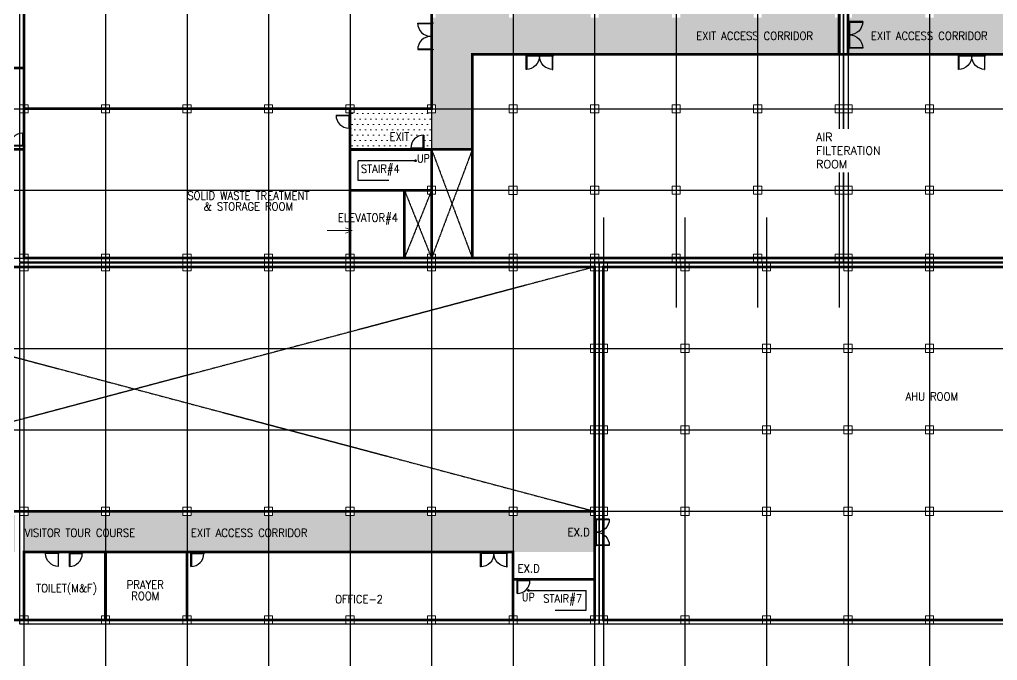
# Model space of a CAD drawing. Header units: millimetres. Extents: x -232466 to 860779, y -177975 to 311634.
# Drawn here: x 697444 to 769418, y 43072 to 90276 of the extents above; entities that cross this region are included whole.
import ezdxf
from ezdxf.enums import TextEntityAlignment as Align

# ---------------------------------------------------------------- set-up
doc = ezdxf.new("R2010")
doc.units = ezdxf.units.MM
doc.linetypes.add('AXES', pattern=[50.8, 31.75, -6.35, 6.35, -6.35])
doc.linetypes.add('CENTER', pattern=[2, 1.25, -0.25, 0.25, -0.25])
for name, color, linetype, lineweight in [('0 외형선', 3, 'Continuous', 25), ('COLUMN', 2, 'Continuous', 9), ('TEXT', 7, 'Continuous', 15), ('WALL', 7, 'Continuous', 9)]:
    doc.layers.add(name, color=color, linetype=linetype, lineweight=lineweight)
for name, color, linetype in [('Center Line', 1, 'CENTER'), ('DOOR', 4, 'Continuous'), ('G', 3, 'Continuous'), ('LED', 7, 'Continuous')]:
    doc.layers.add(name, color=color, linetype=linetype)
doc.styles.add('RomanS', font='romans.shx')
pattern_1 = [(0, (-105792.92, -3924.74), (198.4375, 396.875), [0, -396.875])]

# ---------------------------------------------------------------- blocks, each defined once
blk = doc.blocks.new('column600')
at = {"layer": 'COLUMN', "linetype": 'Continuous'}
blk.add_lwpolyline([(-300, -300), (300, -300), (300, 300), (-300, 300)], close=True, dxfattribs=at)
blk = doc.blocks.new('SD1')
at = {"color": 8}
for p, q in [((-55, 200), (-975, 200)), ((-955, 155), (-45, 155))]:
    blk.add_line(p, q, dxfattribs=at)
for points in [[(-25, 1150), (-25, 200), (-55, 200), (-55, 1150)], [(-1000, 180), (-1000, 200), (-975, 200), (-975, 155), (-955, 155), (-955, 95), (-975, 50), (-1000, 50), (-1000, 70)], [(0, 180), (0, 200), (-25, 200), (-25, 155), (-45, 155), (-45, 95), (-25, 50), (0, 50), (0, 70)]]:
    blk.add_lwpolyline(points)
blk.add_arc((-25, 200), 950, 90, 180)
blk = doc.blocks.new('D2000')
at = {"color": 8}
for p, q in [((-45, -45), (-45, -1955)), ((0, -1935), (0, -65))]:
    blk.add_line(p, q, dxfattribs=at)
for points in [[(-25, 0), (0, 0), (0, -25), (-45, -25), (-45, -45), (-105, -45), (-150, -25), (-150, 0), (-130, 0)], [(975, -25), (0, -25), (0, -65), (975, -65), (975, -25)], [(-25, -2000), (0, -2000), (0, -1975), (-45, -1975), (-45, -1955), (-105, -1955), (-150, -1975), (-150, -2000), (-130, -2000)], [(975, -1975), (0, -1975), (0, -1935), (975, -1935), (975, -1975)]]:
    blk.add_lwpolyline(points)
at = {"ltscale": 0.2}
for centre, start, end in [((0, -25), 270, 0), ((0, -1975), 0, 90)]:
    blk.add_arc(centre, 975, start, end, dxfattribs=at)

msp = doc.modelspace()

# ---------------------------------------------------------------- hatches: boundary and pattern name
at = {"layer": 'WALL'}
h = msp.add_hatch(dxfattribs=at)
h.set_pattern_fill('DOTS', color=0, scale=250)
h.set_pattern_definition(pattern_1)
h.paths.add_polyline_path([(727769.3, 90706.9), (733769.4, 90705.3), (734069.3, 90705.4), (734069.3, 90406.1), (733769.4, 90406.1), (733769.4, 90706.9), (734069.3, 90705.4), (734781.8, 90705.5), (736691.9, 90705.7), (739469.3, 90706.1), (739469.3, 90406.1), (739769.4, 90406.1), (739769.4, 87706.9), (736672.2, 87706.9), (734744, 87706.9), (733769.4, 87706.9), (733769.4, 90406.1), (734069.3, 90406.1), (734069.3, 90706.9), (734781.5, 90705.5), (734069.3, 90705.4), (733769.4, 90705.3), (727769.3, 90704.5)])
h.paths.add_polyline_path([(779419.4, 90706.9), (779419.4, 97706.9), (782119.3, 97706.9), (782119.3, 97406.1), (782419.3, 97406.1), (782419.3, 91006.1), (782119.3, 91006.1), (782119.3, 90706.9)])
h.paths.add_polyline_path([(779419.4, 97706.9), (779419.4, 104706.9), (782119.3, 104706.9), (782119.3, 104406.1), (782419.4, 104406.1), (782419.4, 101448), (782419.4, 100538), (782419.4, 98006.1), (782119.3, 98006.1), (782119.3, 97706.9)])
h.paths.add_polyline_path([(745769.4, 87707), (745769.4, 90406.1), (746069.3, 90406.1), (746069.3, 90706.9), (746552.7, 90706.9), (748463.4, 90706.9), (751469.3, 90706.9), (751469.3, 90406.1), (751769.4, 90406.1), (751769.4, 87707)])
h.paths.add_polyline_path([(739769.4, 87706.9), (739769.4, 90406.1), (740069.3, 90406.1), (740069.3, 90706.9), (745469.3, 90706.9), (745469.3, 90406.1), (745769.4, 90406.1), (745769.4, 87707)])
h.paths.add_polyline_path([(758419.4, 87707), (758419.4, 90406.1), (758719.3, 90406.1), (758719.3, 90706.9), (759202.7, 90706.9), (761113.4, 90706.9), (764119.3, 90706.9), (764119.3, 90406.1), (764419.4, 90406.1), (764419.4, 87707), (761122.2, 87707), (759194, 87707)])
h.paths.add_polyline_path([(770419.4, 87707), (770419.4, 90406.1), (770719.3, 90406.1), (770719.3, 90706.9), (776119.3, 90706.9), (776119.3, 90406.1), (776419.4, 90406.1), (776419.4, 87707)])
h.paths.add_polyline_path([(751769.4, 87707), (751769.4, 90406.1), (752069.3, 90406.1), (752069.3, 90706.8), (757469.3, 90706.9), (757469.3, 90406.1), (757769.4, 90406.1), (757769.4, 87707)])
h.paths.add_polyline_path([(776419.4, 87707), (776419.4, 90406.1), (776719.3, 90406.1), (776719.3, 90706.9), (778095.9, 90706.9), (779005.9, 90706.9), (782119.3, 90706.9), (782119.3, 90406.1), (782419.3, 90406.1), (782419.4, 87707), (781665.9, 87707), (780755.9, 87707), (776419.4, 87707)])
h.paths.add_polyline_path([(764419.4, 87707), (764419.4, 90406.1), (764719.3, 90406.1), (764719.3, 90706.9), (770119.3, 90706.9), (770119.3, 90406.1), (770419.4, 90406.1), (770419.4, 87707)])
h.paths.add_polyline_path([(780269.3, 103629.4), (780269.3, 102729.4), (790181.3, 102729.4), (790181.3, 103629.4)], flags=24)
h.paths.add_polyline_path([(754829.2, 89539.4), (754829.2, 88639.4), (764741.2, 88639.4), (764741.2, 89539.4)], flags=24)
h.paths.add_polyline_path([(730439.6, 82103.3), (730439.6, 81203.3), (732359.6, 81203.3), (732359.6, 82103.3)], flags=24)
h.paths.add_polyline_path([(730769.4, 87706.9), (733769.4, 87706.9), (733769.4, 90406.1), (733469.3, 90406.1), (733469.3, 90705.3), (728069.3, 90704.6), (728069.3, 90406.1), (727770.3, 90406.1), (727770.3, 89992.2), (727770.4, 88082.2), (727770.6, 84006.1), (728069.3, 84006.1), (728069.3, 83706.9), (730769.4, 83706.9)])
h.paths.add_polyline_path([(733770.6, 83406.1), (733770.3, 80706.9), (733769.4, 80706.9), (733769.4, 83406.1)])
h.paths.add_polyline_path([(727770.8, 80706.9), (727770.6, 83406.1), (728069.3, 83406.1), (728069.3, 83706.9), (730769.4, 83706.9), (730769.4, 80706.9)])
h = msp.add_hatch(dxfattribs=at)
h.set_pattern_fill('DOTS', color=0, scale=250)
h.paths.add_polyline_path([(721769.4, 83406.1), (722069.3, 83406.1), (722069.3, 83706.9), (727469.3, 83706.9), (727469.3, 83406.1), (727769.4, 83406.1), (727769.4, 80706), (727167.7, 80706), (727167.7, 80706), (727167.7, 80766), (727187.7, 80766), (727187.7, 80811), (727187.7, 81761, 0.4142136), (726237.7, 80811), (726237.7, 80766), (726257.7, 80766), (726257.7, 80706), (726257.7, 80706), (721769.4, 80706), (721769.4, 82295.6), (721769.4, 83205.6)])
h.paths.add_polyline_path([(724505.4, 82103.3), (724505.4, 81203.3), (726290.4, 81203.3), (726290.4, 82103.3)], flags=24)
h = msp.add_hatch(dxfattribs=at)
h.set_pattern_fill('DOTS', color=0, scale=250)
h.set_pattern_definition(pattern_1)
h.paths.add_polyline_path([(672119.4, 51056.9), (672119.4, 53756.1), (672419.3, 53756.1), (672419.3, 54056.9), (678819.3, 54056.9), (678819.3, 53756.1), (679119.4, 53756.1), (679119.4, 51056.9)])
h.paths.add_polyline_path([(691119.4, 51056.9), (691119.4, 53756.1), (691419.3, 53756.1), (691419.3, 54056.9), (696819.3, 54056.9), (696819.3, 53756.1), (697119.4, 53756.1), (697119.4, 51056.9), (696661.9, 51056.9), (694751.9, 51056.9)])
h.paths.add_polyline_path([(703769.4, 51056.9), (703769.4, 53756.1), (704069.3, 53756.1), (704069.3, 54056.9), (709469.3, 54056.9), (709469.3, 53756.1), (709769.4, 53756.1), (709769.4, 51056.9)])
h.paths.add_polyline_path([(685119.4, 51056.9), (685119.4, 53756.1), (685419.3, 53756.1), (685419.3, 54056.9), (690819.3, 54056.9), (690819.3, 53756.1), (691119.4, 53756.1), (691119.4, 51056.9)])
h.paths.add_polyline_path([(721769.4, 51056.9), (721769.4, 53756.1), (722069.3, 53756.1), (722069.3, 54056.9), (727469.3, 54056.9), (727469.3, 53756.1), (727769.4, 53756.1), (727769.4, 51056.9)])
h.paths.add_polyline_path([(709769.4, 51056.9), (709769.4, 53756.1), (710069.3, 53756.1), (710069.3, 54056.9), (715469.3, 54056.9), (715469.3, 53756.1), (715769.4, 53756.1), (715769.4, 51056.9), (710992.9, 51056.9), (710082.1, 51056.9), (709769.4, 51056.9)])
h.paths.add_polyline_path([(727769.4, 51056.9), (727769.4, 53756.1), (728069.3, 53756.1), (728069.3, 54056.9), (733469.3, 54056.9), (733469.3, 53756.1), (733769.4, 53756.1), (733769.4, 51056.9), (733311.8, 51056.9), (731401.8, 51056.9)])
h.paths.add_polyline_path([(679119.4, 51056.9), (679119.4, 53756.1), (679419.3, 53756.1), (679419.3, 54056.9), (684819.3, 54056.9), (684819.3, 53756.1), (685119.4, 53756.1), (685119.4, 51056.9), (680343, 51056.9), (679432.1, 51056.9)])
h.paths.add_polyline_path([(697769.4, 51056.9), (697769.4, 53756.1), (698069.3, 53756.1), (698069.3, 54056.9), (703469.3, 54056.9), (703469.3, 53756.1), (703769.4, 53756.1), (703769.4, 51056.9), (702042.4, 51056.9), (701132.4, 51056.9), (700288.9, 51056.9), (699378.9, 51056.9), (697769.4, 51056.9)])
h.paths.add_polyline_path([(715769.4, 51056.9), (715769.4, 53756.1), (716069.3, 53756.1), (716069.3, 54056.9), (721469.3, 54056.9), (721469.3, 53756.1), (721769.4, 53756.1), (721769.4, 51056.9)])
h.paths.add_polyline_path([(733769.4, 51056.9), (733769.4, 53756.1), (734069.3, 53756.1), (734069.3, 54056.9), (739469.3, 54056.9), (739469.3, 53756.1), (739769.4, 53756.1), (739769.4, 53468.4), (739769.4, 51555.8), (739769.4, 51056.9)])
h.paths.add_polyline_path([(737638, 52972.3), (737638, 52072.3), (739558, 52072.3), (739558, 52972.3)], flags=24)
h.paths.add_polyline_path([(710002.6, 52940.4), (710002.6, 52040.4), (719914.6, 52040.4), (719914.6, 52940.4)], flags=24)
h.paths.add_polyline_path([(697707, 52940.4), (697707, 52040.4), (707214, 52040.4), (707214, 52940.4)], flags=24)

# ---------------------------------------------------------------- linework, layer by layer
for p, q in [((726593.3, 79876.3), (722354.1, 79876.3)), ((722354.1, 78431.3), (722354.1, 79876.3)), ((724613.3, 78431.3), (722354.1, 78431.3)), ((734897.1, 48225), (739136.3, 48225)), ((739136.3, 46780), (739136.3, 48225)), ((736877.1, 46780), (739136.3, 46780))]:
    msp.add_line(p, q)
at = {"linetype": 'Continuous'}
for points in [[(697469.3, 112006.1), (758069.3, 112006.1), (758069.3, 72406.1), (697469.3, 72406.1)], [(758119.3, 112006.1), (790719.3, 112006.1), (790719.3, 72406.1), (758119.3, 72406.1)]]:
    msp.add_lwpolyline(points, close=True, dxfattribs=at)
for points in [[(724613.3, 78431.3, 0, 160, 0), (724133.3, 78431.3, 0, 0, 0), (724613.3, 78431.3, 0, 0, 0)], [(736877.1, 46780, 0, 160, 0), (737357.1, 46780, 0, 0, 0), (736877.1, 46780, 0, 0, 0)]]:
    msp.add_lwpolyline(points, format="xyseb")
for points in [[(697469.3, 72356.1), (740069.3, 72356.1), (740069.3, 45756.1), (697469.3, 45756.1)], [(740119.3, 72356.1), (790719.3, 72356.1), (790719.3, 45756.1), (740119.3, 45756.1)]]:
    msp.add_lwpolyline(points, close=True)
at = {"layer": '0 외형선', "linetype": 'Continuous', "const_width": 200}
for points in [[(697769.4, 111706.9), (727769.4, 111706.9), (727769.3, 83706.1), (697769.4, 83706.9)], [(694769.4, 80706.8), (694769.4, 86706.8), (697769.4, 86706.8), (697769.4, 80706.8)], [(697769.3, 72706.1), (697769.9, 83706.9), (721769.4, 83706.3), (721769.3, 72706.1)], [(721769.4, 80706), (727769.4, 80706), (727769.4, 77706), (721769.4, 77706)], [(727769.4, 80711.2), (730769.4, 80711.2), (730769.4, 72706.9), (727767.7, 72706.9)], [(721770.3, 77706), (725769.4, 77706), (725769.4, 72706.7), (721769.4, 72706.7)], [(725769.4, 77706), (727767.7, 77706), (727769.3, 72706), (725769.4, 72706.8)], [(658119.4, 72057.7), (739769.4, 72058.6), (739769.4, 46056.9), (658119.4, 46057.7)], [(740419.3, 72057.7), (790419.4, 72058.6), (790419.4, 46058.6), (740419.3, 46057.7)], [(672119.4, 54056.9), (739769.4, 54056.9), (739769.4, 46056.9), (672119.4, 46057.6)], [(697769.4, 51056.9), (703769.4, 51056.9), (703769.3, 46056.1), (697769.4, 46056.1)], [(703769.4, 51056.9), (709769.4, 51056.9), (709769.4, 46056.1), (703769.4, 46056.1)], [(709769.4, 51056.3), (733769.4, 51056.3), (733769.4, 46055.5), (709769.3, 46055.5)], [(733769.4, 49055.5), (739769.4, 49055.5), (739769.4, 46055.5), (733769.4, 46055.5)]]:
    msp.add_lwpolyline(points, close=True, dxfattribs=at)
for points in [[(757769.4, 90706.9), (757769.4, 87707)], [(758419.4, 90706.9), (758419.4, 87707)]]:
    msp.add_lwpolyline(points, dxfattribs=at)
at = {"layer": 'Center Line', "linetype": 'AXES'}
for p, q in [((697769.4, 119292.5), (697769.4, 36118.4)), ((703769.4, 119292.5), (703769.4, 36118.4)), ((709769.4, 119292.5), (709769.4, 36118.4)), ((715769.4, 119292.5), (715769.4, 36118.4)), ((721769.4, 119292.5), (721769.4, 36118.4)), ((727769.4, 119292.5), (727769.4, 36118.4)), ((733769.4, 119292.5), (733769.4, 36118.4)), ((739769.4, 119292.5), (739769.4, 36118.4)), ((745769.4, 119292.5), (745769.4, 69056.9)), ((751769.4, 119292.5), (751769.4, 69056.9)), ((757769.4, 119292.5), (757769.4, 69056.9)), ((758419.4, 119292.5), (758419.4, 36118.4)), ((764419.4, 119292.5), (764419.4, 36118.4)), ((654698, 83706.9), (801419.4, 83706.9)), ((730771.1, 80711.2), (727767.7, 72706.9)), ((727769.4, 80706), (730769.4, 72706.9)), ((654698, 77706.9), (801419.4, 77706.9)), ((727769.4, 77706), (725769.4, 72706.8)), ((725769.4, 77706), (727767.7, 72706.8)), ((740419.4, 75706.9), (740419.4, 36118.4)), ((746419.4, 75706.9), (746419.4, 36118.4)), ((752419.4, 75706.9), (752419.4, 36118.4)), ((654698, 72706.9), (801419.4, 72706.9)), ((654698, 72056.9), (801419.4, 72056.9)), ((672119.4, 72056.1), (739769.4, 54056.9)), ((739769.4, 72056.1), (672119.4, 54056.9)), ((654698, 66056.9), (801419.4, 66056.9)), ((654698, 60056.9), (801419.4, 60056.9)), ((654698, 54056.9), (801419.4, 54056.9)), ((654698, 46056.9), (801419.4, 46056.9))]:
    msp.add_line(p, q, dxfattribs=at)
at = {"layer": 'COLUMN'}
for p, q in [((721915.5, 74739.5), (721440.7, 74946.4)), ((720089.4, 74739.5), (721915.5, 74739.5)), ((721915.5, 74739.5), (721440.7, 74532.5))]:
    msp.add_line(p, q, dxfattribs=at)
at = {"layer": 'LED', "const_width": 100}
for points in [[(726581.8, 79925, -1), (726604.7, 79827.6, -1)], [(734908.5, 48273.6, 1), (734885.7, 48176.3, 1)]]:
    msp.add_lwpolyline(points, format="xyb", close=True, dxfattribs=at)

# ---------------------------------------------------------------- block references
at = {"layer": 'COLUMN', "linetype": 'Continuous'}
for p in [(697769.3, 83706.1), (703769.3, 83706.1), (709769.3, 83706.1), (715769.3, 83706.1), (721769.3, 83706.1), (727769.3, 83706.1), (733769.3, 83706.1), (739769.3, 83706.1), (745769.3, 83706.1), (751769.3, 83706.1), (757769.3, 83706.1), (758419.3, 83706.1), (764419.3, 83706.1), (727769.4, 77705.3), (733766.8, 77701.1), (739768.5, 77705.3), (745768.5, 77706.1), (751768.5, 77706.1), (757767.8, 77705.3), (758418.5, 77706.1), (764416.7, 77706.1), (697769.3, 72706.1), (703769.3, 72706.1), (709769.3, 72706.1), (715769.3, 72706.1), (721769.3, 72706.1), (727769.3, 72706.1), (733769.3, 72706.1), (739769.3, 72706.1), (745769.3, 72706.1), (751769.3, 72706.1), (757769.3, 72706.1), (758419.3, 72706.1), (764419.3, 72706.1), (697769.3, 72056.1), (703769.3, 72056.1), (709769.3, 72056.1), (715769.3, 72056.1), (721769.3, 72056.1), (727769.3, 72056.1), (733769.3, 72056.1), (739769.3, 72056.1), (740419.3, 72056.1), (746419.3, 72056.1), (752419.3, 72056.1), (758419.3, 72056.1), (764419.3, 72056.1), (739769.3, 66056.1), (740419.3, 66056.1), (746419.3, 66056.1), (752419.3, 66056.1), (758419.3, 66056.1), (764419.3, 66056.1), (739769.3, 60056.1), (740419.3, 60056.1), (746419.3, 60056.1), (752419.3, 60056.1), (758419.3, 60056.1), (764419.3, 60056.1), (697769.3, 54056.1), (703769.3, 54056.1), (709769.3, 54056.1), (715769.3, 54056.1), (721769.3, 54056.1), (727769.3, 54056.1), (733769.3, 54056.1), (739769.3, 54056.1), (740419.3, 54056.1), (746419.3, 54056.1), (752419.3, 54056.1), (758419.3, 54056.1), (764419.3, 54056.1), (697769.3, 46056.1), (703769.3, 46056.1), (709769.3, 46056.1), (715769.3, 46056.1), (721769.3, 46056.1), (727769.3, 46056.1), (733769.3, 46056.1), (739769.3, 46056.1), (740419.3, 46056.1), (746419.3, 46056.1), (752419.3, 46056.1), (758419.3, 46056.1), (764419.3, 46056.1)]:
    msp.add_blockref('column600', p, dxfattribs=at)
at = {"layer": 'DOOR'}
for name, p, rotation in [('D2000', (727724.4, 88037.2), 180), ('SD1', (721887.5, 83250.6), 90.00000000000031), ('SD1', (701087.4, 51151.9), 180), ('SD1', (710037.5, 51151), 180), ('SD1', (734035, 49149.7), 180)]:
    msp.add_blockref(name, p, dxfattribs=dict(at, rotation=rotation))
at = {"layer": 'DOOR', "xscale": -1}
for name, p, rotation in [('D2000', (758524.4, 88146.1), 179.9999999999999), ('D2000', (734708.1, 87581.5), 89.99999999999957), ('D2000', (766521.5, 87581.5), 89.99999999999957), ('SD1', (697885, 80952.3), 89.99999999999962), ('D2000', (739877.3, 51512.1), 179.9999999999999), ('SD1', (700333.9, 51151.9), 180), ('D2000', (731356.8, 50952.3), 89.99999999999955)]:
    msp.add_blockref(name, p, dxfattribs=dict(at, rotation=rotation))
at = {"layer": 'DOOR'}
msp.add_blockref('SD1', (727212.7, 80611), dxfattribs=at)

# ---------------------------------------------------------------- texts
at = {"layer": 'G', "color": 3, "style": 'RomanS', "width": 0.9}
for s, p in [('STAIR#4', (723997.8, 79238.9)), ('SOLID WASTE TREATMENT', (714284.3, 77306.7)), ('& STORAGE ROOM', (714284.3, 76506.7)), ('ELEVATOR#4', (723086.7, 75641.9)), ('PRAYER', (706696.9, 48653.6)), ('TOILET(M&F)', (700902.7, 48359.9)), ('ROOM', (706696.9, 47823.6)), ('OFFICE-2', (722426.9, 47589.9)), ('STAIR#7', (737415.1, 47587.6))]:
    msp.add_text(s, height=600, dxfattribs=at).set_placement(p, align=Align.MIDDLE)
msp.add_text('AHU ROOM', height=600, dxfattribs=at).set_placement((762650.8, 62034.5), align=Align.BOTTOM_LEFT)
at = {"layer": 'TEXT', "color": 7, "style": 'RomanS', "width": 0.9}
for s, p in [('EXIT ACCESS CORRIDOR', (747254.4, 88591.4)), ('EXIT ACCESS CORRIDOR', (760106.9, 88591.4)), ('VISITOR TOUR COURSE', (697830, 51992.4)), ('EXIT ACCESS CORRIDOR', (710050, 51992.4))]:
    msp.add_text(s, height=600, dxfattribs=at).set_placement(p, align=Align.BOTTOM_LEFT)
for s, p in [('EXIT', (725397.9, 81653.3)), ('EX.D', (738598, 52522.3)), ('EX.D', (734919.7, 49851.5))]:
    msp.add_text(s, height=600, dxfattribs=at).set_placement(p, align=Align.MIDDLE)
at = {"layer": 'TEXT', "color": 0, "linetype": 'Continuous', "style": 'RomanS', "width": 0.85}
for p in [(726695.9, 79747.5), (734420.6, 47431.2)]:
    msp.add_text('UP', height=600, dxfattribs=at).set_placement(p)

# ---------------------------------------------------------------- next in the draw order: texts
at = {"layer": 'G', "color": 3, "insert": (756067.5, 81923.6), "char_height": 600, "width": 2194.203, "attachment_point": 1, "style": 'RomanS', "bg_fill": 2}
msp.add_mtext('AIR FILTERATION\\PROOM', dxfattribs=at)

# ---------------------------------------------------------------- next in the draw order: linework, layer by layer
at = {"layer": '0 외형선', "linetype": 'Continuous', "const_width": 200}
msp.add_lwpolyline([(730769.4, 87706.9), (782419.4, 87707), (782419.3, 72706.1), (730769.4, 72706.9)], close=True, dxfattribs=at)

doc.saveas('drawing.dxf')
